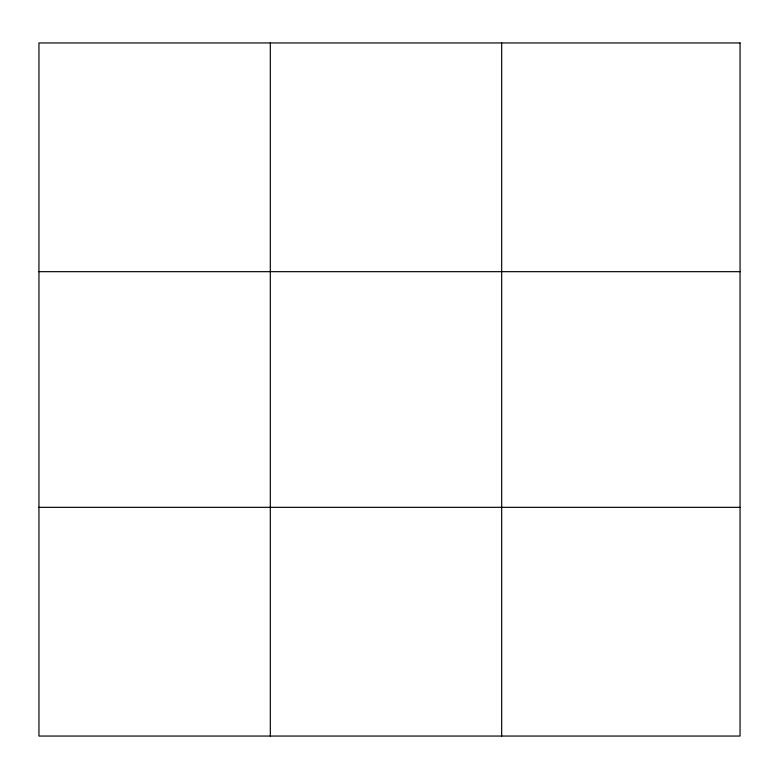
<?xml version="1.0" encoding="UTF-8"?>
<svg xmlns="http://www.w3.org/2000/svg" width="779" height="779" viewBox="0 0 779 779"><rect width="100%" height="100%" fill="white"/><g stroke="black" fill="none" stroke-linecap="round" stroke-linejoin="round"><path stroke-width="1.17" d="M270.313 736.048L270.313 42.952M501.676 736.048L501.676 42.952M38.95 271.676L740.05 271.676M38.95 507.324L740.05 507.324M740.05 42.952L740.05 736.048L38.95 736.048L38.95 42.952L740.05 42.952"/></g></svg>
